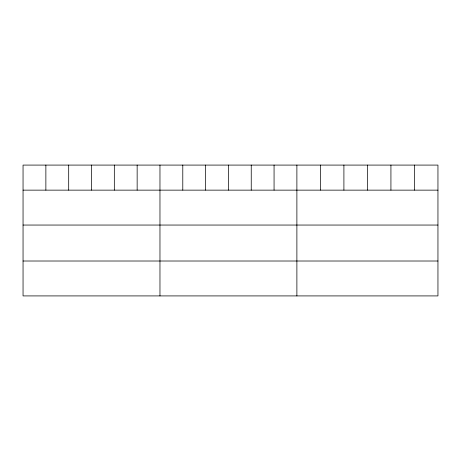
<?xml version="1.0" encoding="UTF-8"?>
<svg xmlns="http://www.w3.org/2000/svg" width="461" height="461" viewBox="0 0 461 461"><rect width="100%" height="100%" fill="white"/><g stroke="black" fill="none" stroke-linecap="round" stroke-linejoin="round"><path stroke-width="0.69" d="M437.95 190.139L437.95 295.916L23.05 295.916L23.05 165.084L437.95 165.084L437.95 190.139L23.05 190.139M23.05 225.049L437.95 225.049M23.05 261.012L437.95 261.012M414.439 165.084L414.439 190.139M390.928 165.084L390.928 190.139M367.417 165.084L367.417 190.139M343.906 165.084L343.906 190.139M320.395 165.084L320.395 190.139M296.884 165.084L296.884 295.916M274.065 165.084L274.065 190.139M251.245 165.084L251.245 190.139M228.425 165.084L228.425 190.139M205.606 165.084L205.606 190.139M182.787 165.084L182.787 190.139M159.967 165.084L159.967 295.916M137.148 165.084L137.148 190.139M114.328 165.084L114.328 190.139M91.509 165.084L91.509 190.139M68.689 165.084L68.689 190.139M45.87 165.084L45.87 190.139"/></g></svg>
